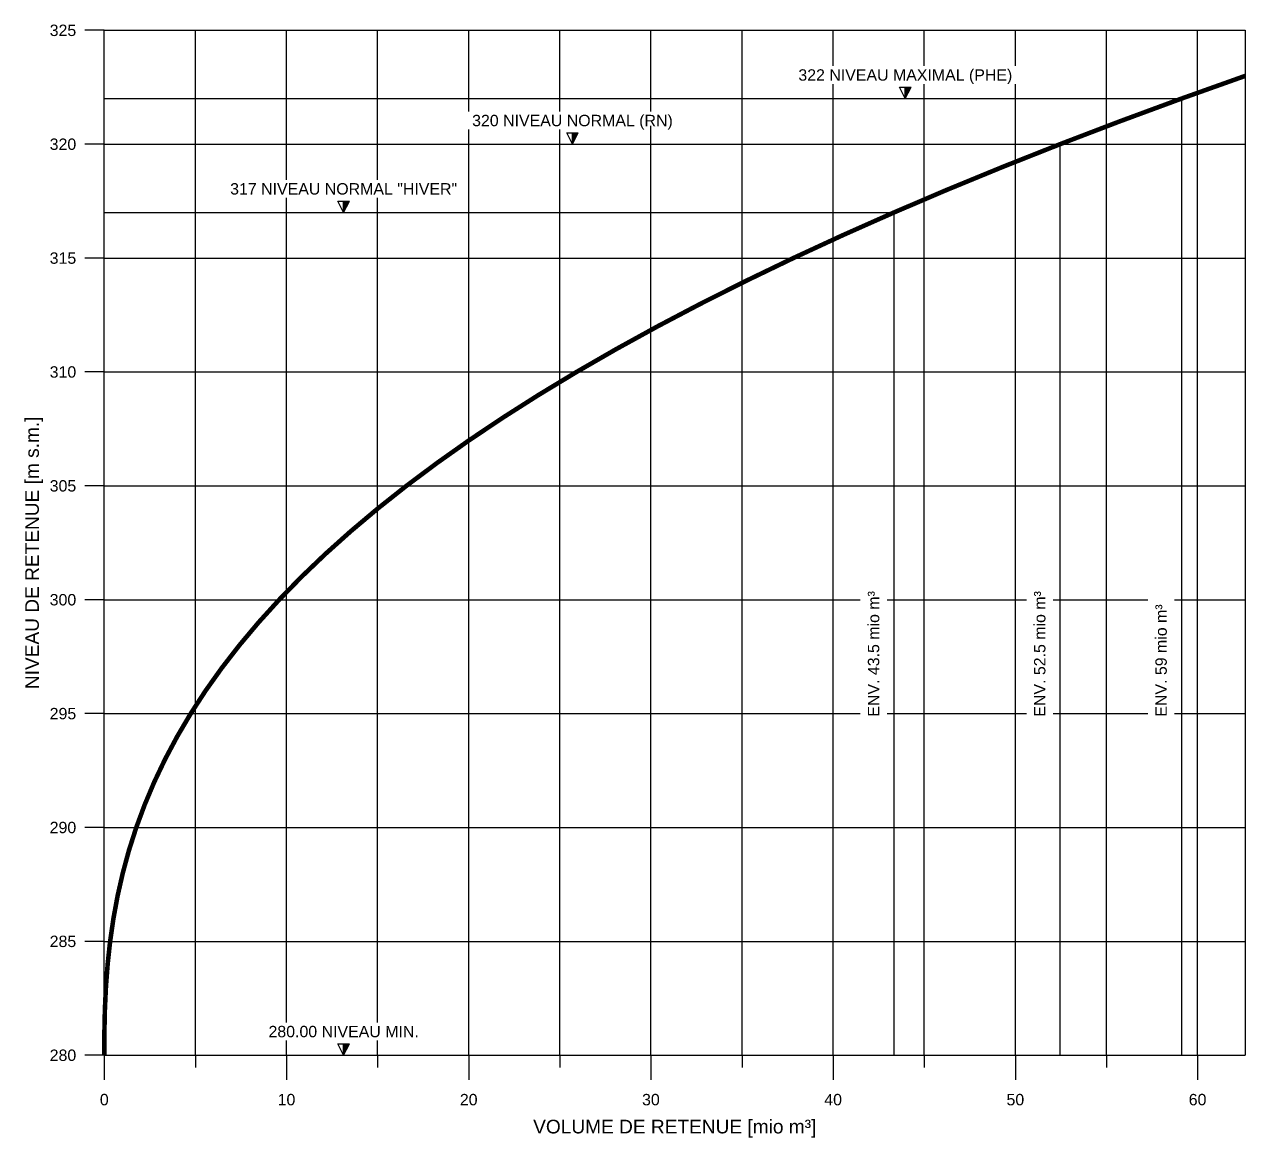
# Model space of a CAD drawing. Header units: millimetres. Extents: x 458 to 568, y 156 to 218.
# Drawn here: x 514.4 to 568.1, y 163.7 to 212.6 of the extents above; entities that cross this region are included whole.
import ezdxf
from ezdxf.enums import TextEntityAlignment as Align

# ---------------------------------------------------------------- set-up
doc = ezdxf.new("R2010")
doc.units = ezdxf.units.MM
doc.linetypes.add('NASCOSTA', pattern=[9.525, 6.35, -3.175])
for name, color, linetype in [('LIN010CO', 2, 'Continuous'), ('LIN018CO', 6, 'Continuous'), ('LIN035CO', 1, 'Continuous'), ('LIN050CO', 3, 'Continuous'), ('LIN07CO', 4, 'Continuous'), ('TEXT035', 1, 'Continuous')]:
    doc.layers.add(name, color=color, linetype=linetype)
doc.styles.add('ARIAL', font='arial.ttf')

# ---------------------------------------------------------------- blocks, each defined once
blk = doc.blocks.new('LIVELLI1')
at = {"layer": 'LIN018CO'}
blk.add_solid([(0, 0.25), (0, 0), (0.125, 0.25)], dxfattribs=at)
at = {"layer": 'LIN035CO'}
for p, q in [((-0.125, 0.25), (0.125, 0.25)), ((0, 0), (-0.125, 0.25)), ((0, 0), (0, 0.25)), ((0, 0), (0.125, 0.25))]:
    blk.add_line(p, q, dxfattribs=at)
at = {"layer": 'TEXT035', "style": 'ARIAL'}
blk.add_attdef('VALORE', text='', height=0.25, dxfattribs=at).set_placement((0, 0.395), align=Align.CENTER)

msp = doc.modelspace()

# ---------------------------------------------------------------- linework, layer by layer
at = {"layer": 'LIN010CO'}
for p, q in [((521.931, 167.344), (521.931, 212.344)), ((525.931, 205.778), (525.931, 212.344)), ((529.931, 205.778), (529.931, 212.344)), ((533.931, 208.778), (533.931, 212.344)), ((537.931, 208.778), (537.931, 212.344)), ((541.931, 208.778), (541.931, 212.344)), ((545.931, 167.344), (545.931, 212.344)), ((549.931, 210.778), (549.931, 212.344)), ((553.931, 210.778), (553.931, 212.344)), ((557.931, 210.778), (557.931, 212.344)), ((561.931, 167.344), (561.931, 212.344)), ((565.931, 167.344), (565.931, 212.344)), ((549.931, 167.344), (549.931, 209.986)), ((553.931, 167.344), (553.931, 209.986)), ((557.931, 167.344), (557.931, 209.986)), ((533.931, 167.344), (533.931, 207.986)), ((537.931, 167.344), (537.931, 207.986)), ((541.931, 167.344), (541.931, 208.156)), ((559.891, 207.344), (568.025, 207.344)), ((525.931, 168.778), (525.931, 204.986)), ((529.931, 168.778), (529.931, 204.986)), ((517.931, 202.344), (568.025, 202.344)), ((517.931, 197.344), (568.025, 197.344)), ((517.931, 192.344), (568.025, 192.344)), ((517.931, 187.344), (551.122, 187.344)), ((552.299, 187.344), (552.595, 187.344)), ((552.319, 187.344), (558.418, 187.344)), ((559.594, 187.344), (559.891, 187.344)), ((559.613, 187.344), (563.745, 187.344)), ((564.922, 187.344), (565.218, 187.344)), ((564.941, 187.344), (568.025, 187.344)), ((517.931, 182.344), (551.122, 182.344)), ((552.299, 182.344), (558.418, 182.344)), ((559.594, 182.344), (563.745, 182.344)), ((564.922, 182.344), (568.025, 182.344)), ((517.931, 177.344), (568.025, 177.344)), ((517.931, 172.344), (568.025, 172.344)), ((525.931, 167.344), (525.931, 167.986)), ((529.931, 167.344), (529.931, 167.986))]:
    msp.add_line(p, q, dxfattribs=at)
at = {"layer": 'LIN018CO'}
for p, q in [((517.931, 212.344), (517.071, 212.344)), ((517.931, 207.344), (517.071, 207.344)), ((517.931, 202.344), (517.071, 202.344)), ((517.931, 197.344), (517.071, 197.344)), ((517.931, 192.344), (517.071, 192.344)), ((517.931, 187.344), (517.071, 187.344)), ((517.931, 182.344), (517.071, 182.344)), ((517.931, 177.344), (517.071, 177.344)), ((517.931, 172.344), (517.071, 172.344)), ((517.931, 167.344), (517.071, 167.344)), ((517.931, 167.344), (517.931, 166.27)), ((521.931, 167.344), (521.931, 166.807)), ((525.931, 167.344), (525.931, 166.27)), ((529.931, 167.344), (529.931, 166.807)), ((533.931, 167.344), (533.931, 166.27)), ((537.931, 167.344), (537.931, 166.807)), ((541.931, 167.344), (541.931, 166.27)), ((545.931, 167.344), (545.931, 166.807)), ((549.931, 167.344), (549.931, 166.27)), ((553.931, 167.344), (553.931, 166.807)), ((557.931, 167.344), (557.931, 166.27)), ((561.931, 167.344), (561.931, 166.807)), ((565.931, 167.344), (565.931, 166.27))]:
    msp.add_line(p, q, dxfattribs=at)
at = {"layer": 'LIN035CO'}
for p, q in [((517.931, 209.344), (565.218, 209.344)), ((565.218, 209.344), (565.218, 167.344)), ((517.931, 207.344), (559.891, 207.344)), ((559.891, 207.344), (559.891, 167.344)), ((517.931, 204.344), (552.595, 204.344)), ((552.595, 204.344), (552.595, 167.344))]:
    msp.add_line(p, q, dxfattribs=at)
at = {"layer": 'LIN050CO'}
for p, q in [((517.931, 167.344), (517.931, 212.344)), ((517.931, 212.344), (568.025, 212.344)), ((568.025, 212.344), (568.025, 167.344)), ((517.931, 167.344), (568.025, 167.344))]:
    msp.add_line(p, q, dxfattribs=at)
at = {"layer": 'LIN07CO', "linetype": 'NASCOSTA', "ltscale": 0.1, "const_width": 0.2, "flags": 128}
msp.add_lwpolyline([(565.218, 209.344), (565.218, 209.344), (568.025, 210.344)], dxfattribs=at)
at = {"layer": 'LIN07CO', "const_width": 0.2, "flags": 128}
msp.add_lwpolyline([(517.931, 167.344), (517.936, 168.344), (517.958, 169.344), (518.004, 170.344), (518.08, 171.344), (518.188, 172.344), (518.333, 173.344), (518.517, 174.344), (518.744, 175.344), (519.016, 176.344), (519.336, 177.344), (519.706, 178.344), (520.127, 179.344), (520.603, 180.344), (521.136, 181.344), (521.726, 182.344), (522.376, 183.344), (523.088, 184.344), (523.863, 185.344), (524.703, 186.344), (525.61, 187.344), (526.585, 188.344), (527.63, 189.344), (528.746, 190.344), (529.934, 191.344), (531.197, 192.344), (532.535, 193.344), (533.949, 194.344), (535.442, 195.344), (537.014, 196.344), (538.667, 197.344), (540.402, 198.344), (542.219, 199.344), (544.121, 200.344), (546.109, 201.344), (548.183, 202.344), (550.344, 203.344), (552.595, 204.344), (554.935, 205.344), (557.367, 206.344), (559.891, 207.344), (562.507, 208.344), (565.218, 209.344)], dxfattribs=at)

# ---------------------------------------------------------------- block references
at = {"xscale": 2, "yscale": 2, "zscale": 2}
for p, values in [((553.1, 209.344), {'VALORE': '322 NIVEAU MAXIMAL (PHE)'}), ((538.486, 207.344), {'VALORE': '320 NIVEAU NORMAL (RN)'}), ((528.441, 204.344), {'VALORE': '317 NIVEAU NORMAL "HIVER"'}), ((528.441, 167.344), {'VALORE': '280.00 NIVEAU MIN.'})]:
    msp.add_blockref('LIVELLI1', p, dxfattribs=at).add_auto_attribs(values)

# ---------------------------------------------------------------- texts
at = {"style": 'ARIAL'}
msp.add_text('NIVEAU DE RETENUE [m s.m.]', height=0.6, rotation=90, dxfattribs=at).set_placement((514.834, 189.404), align=Align.MIDDLE)
for s, p in [('ENV. 43.5 mio m³', (551.705, 182.21)), ('ENV. 52.5 mio m³', (559.001, 182.21)), ('ENV. 59 mio m³', (564.329, 182.21))]:
    msp.add_text(s, height=0.5, rotation=90, dxfattribs=at).set_placement(p, align=Align.MIDDLE_LEFT)
msp.add_text('VOLUME DE RETENUE [mio m³]', height=0.6, dxfattribs=at).set_placement((542.978, 164.137), align=Align.MIDDLE)
at = {"layer": 'TEXT035', "style": 'ARIAL'}
for s, p in [('325', (516.7, 212.344)), ('320', (516.7, 207.344)), ('315', (516.7, 202.344)), ('310', (516.7, 197.344)), ('305', (516.7, 192.344)), ('300', (516.7, 187.344)), ('295', (516.7, 182.344)), ('290', (516.7, 177.344)), ('285', (516.7, 172.344)), ('280', (516.7, 167.344))]:
    msp.add_text(s, height=0.5, dxfattribs=at).set_placement(p, align=Align.MIDDLE_RIGHT)
for s, p in [('0', (517.931, 165.396)), ('10', (525.931, 165.396)), ('20', (533.931, 165.396)), ('30', (541.931, 165.396)), ('40', (549.931, 165.396)), ('50', (557.931, 165.396)), ('60', (565.931, 165.396))]:
    msp.add_text(s, height=0.5, dxfattribs=at).set_placement(p, align=Align.MIDDLE)

doc.saveas('drawing.dxf')
